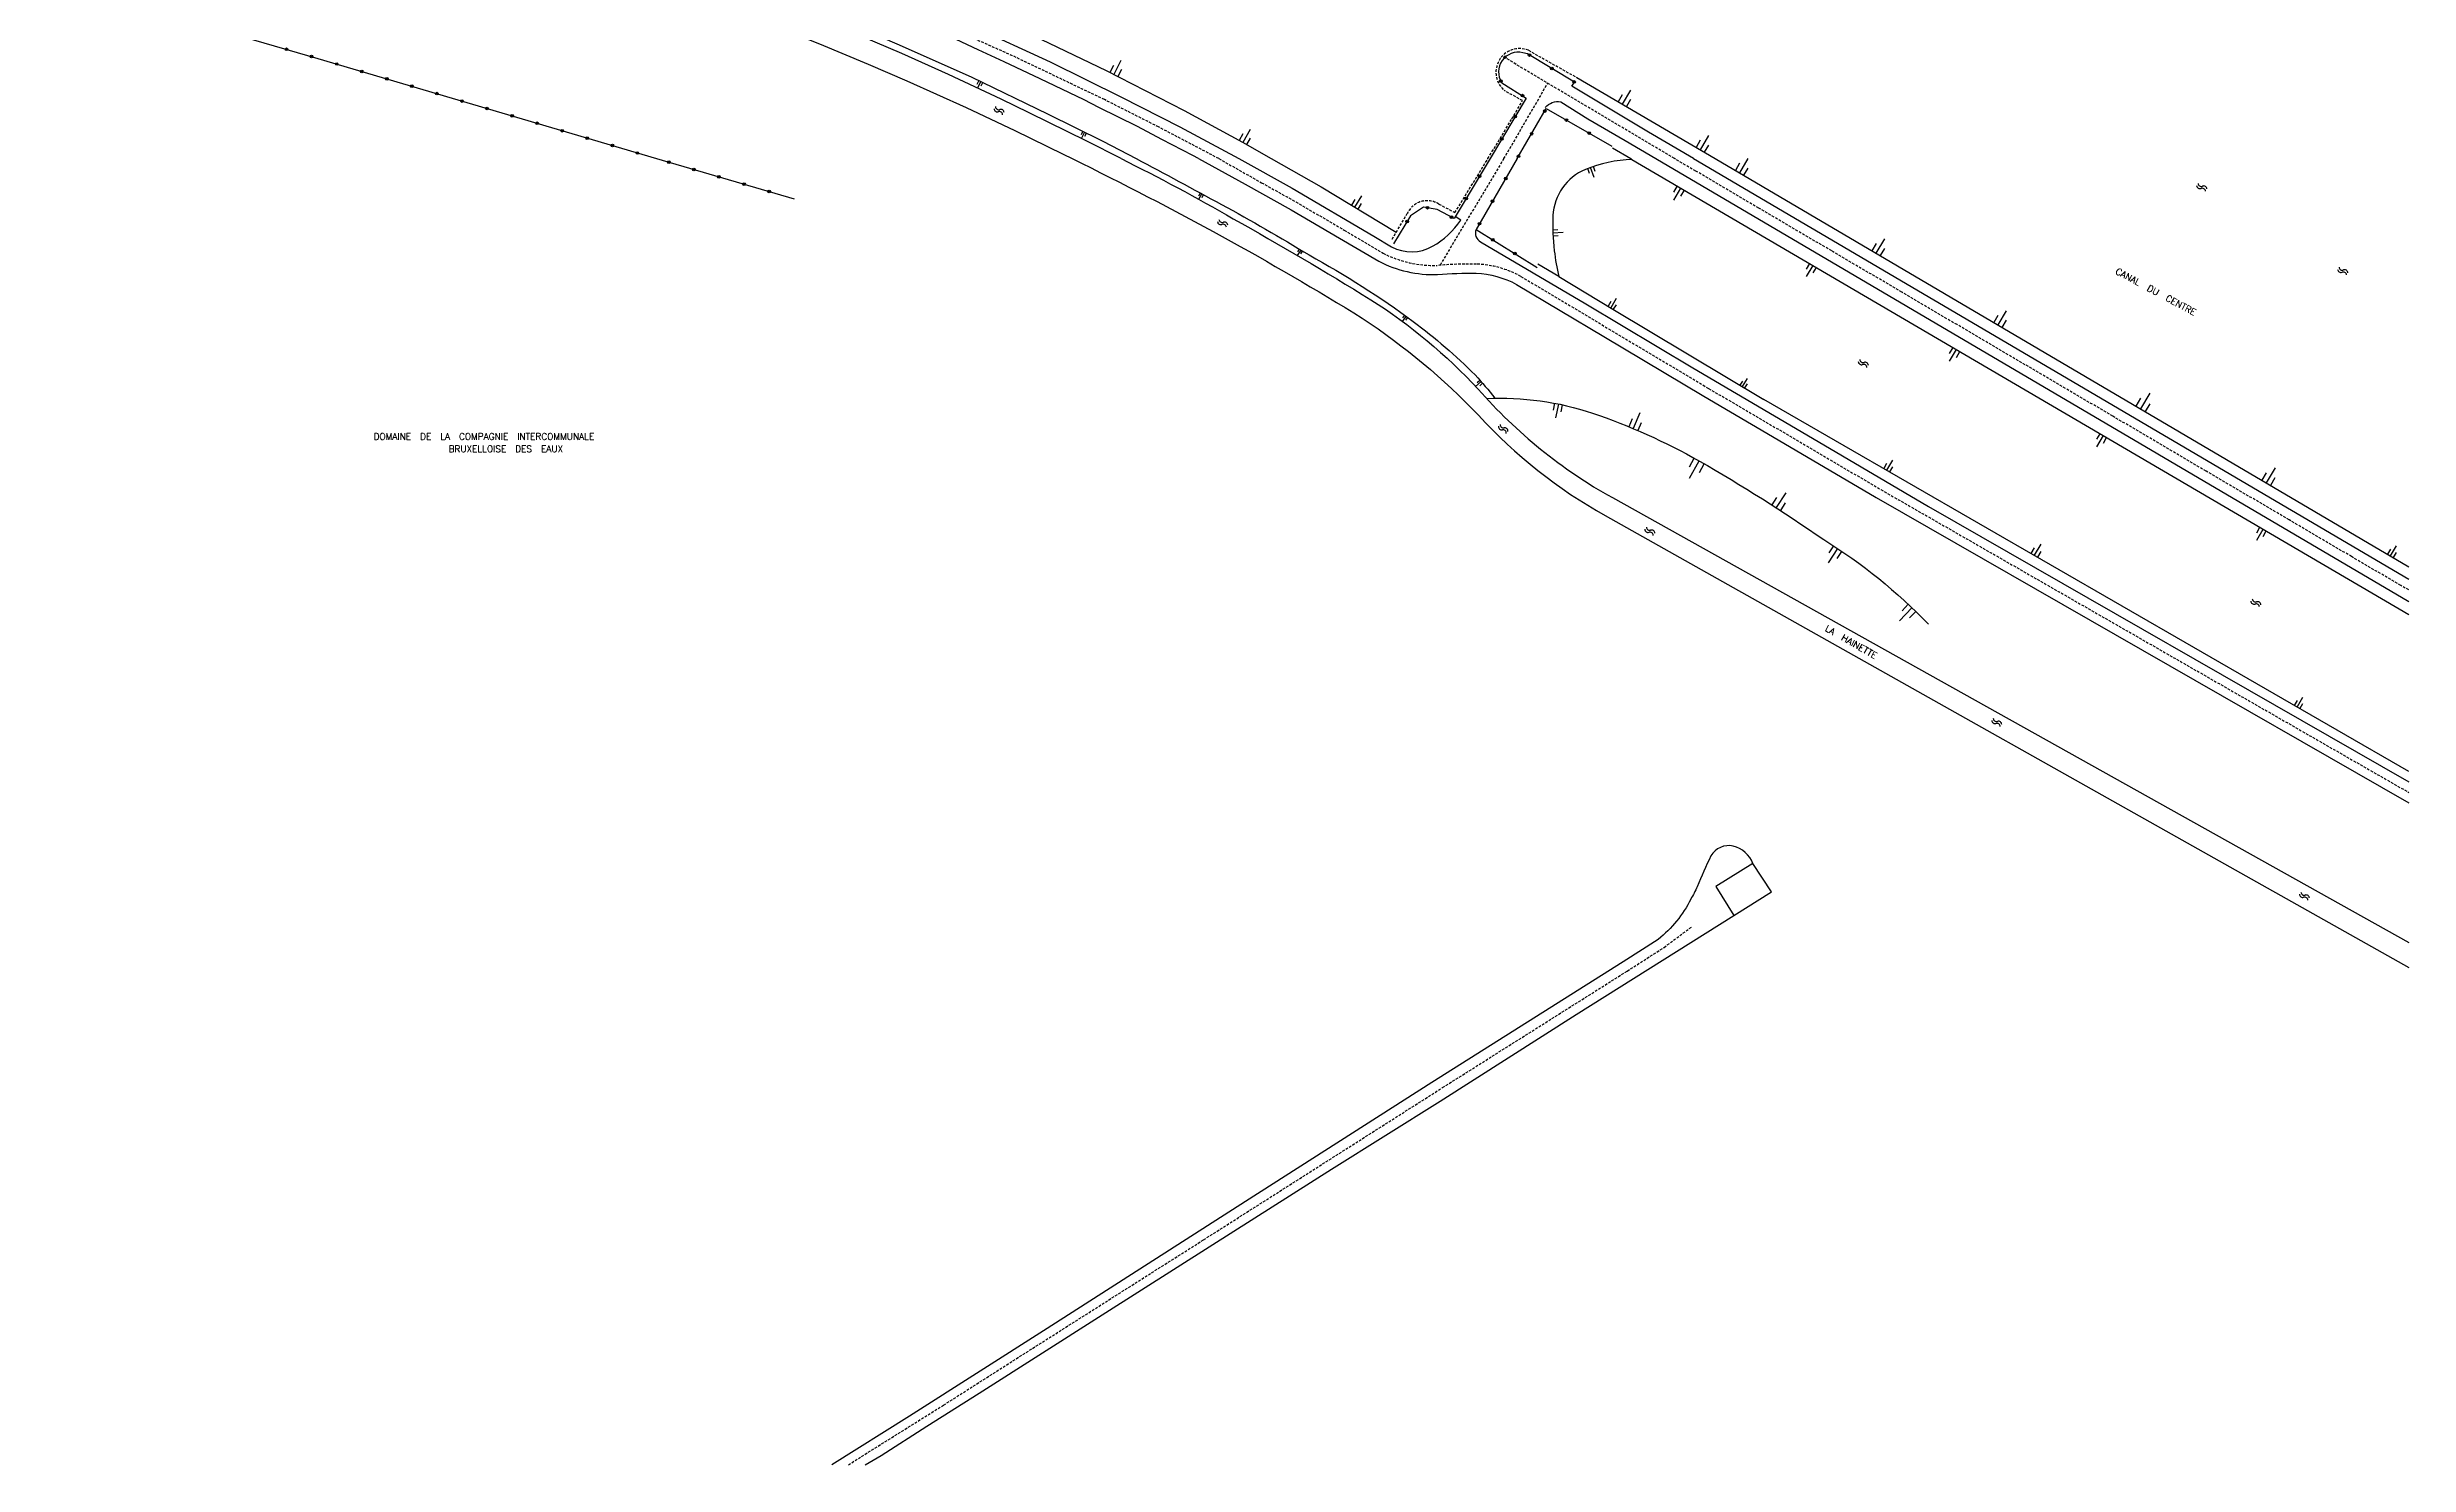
# Model space of a CAD drawing. Header units: millimetres. Extents: x 120999 to 122000, y 130000 to 131001.
# Drawn here: x 121548.2 to 122000, y 130000 to 130271.3 of the extents above; entities that cross this region are included whole.
import ezdxf
from ezdxf.enums import TextEntityAlignment as Align

# ---------------------------------------------------------------- set-up
doc = ezdxf.new("R2010")
doc.units = ezdxf.units.MM
doc.linetypes.add('DASHED', pattern=[0.75, 0.5, -0.25])
doc.layers.get('0').update_dxf_attribs({"linetype": 'CONTINUOUS'})
for name, color, linetype in [('W0001', 6, 'DASHED'), ('W0008', 7, 'CONTINUOUS'), ('W0100', 7, 'CONTINUOUS'), ('W0112', 1, 'DASHED'), ('W0211', 2, 'CONTINUOUS'), ('W0322', 7, 'CONTINUOUS'), ('W0515', 5, 'CONTINUOUS'), ('W0984', 7, 'CONTINUOUS')]:
    doc.layers.add(name, color=color, linetype=linetype)
doc.styles.get("Standard").update_dxf_attribs({"font": 'romans.shx', "width": 0.85})

# ---------------------------------------------------------------- blocks, each defined once
blk = doc.blocks.new('OH01')
at = {"layer": 'W0322', "color": 0}
for radius in [0.25, 0.15]:
    blk.add_circle((0, 0), radius, dxfattribs=at)
blk = doc.blocks.new('TP12')
at = {"layer": 'W0515', "color": 0}
for centre, start, end in [((-0.5, 0.625), 216.8699, 323.1301), ((0.5, -0.125), 36.8699, 143.1301), ((0.5, -0.625), 36.8699, 143.1301), ((-0.5, 0.125), 216.8699, 323.1301)]:
    blk.add_arc(centre, 0.625, start, end, dxfattribs=at)
blk = doc.blocks.new('TP15')
at = {"color": 0}
for p, q in [((-0.29, 0.5), (-0.29, 0)), ((0, 1), (0, 0)), ((0.29, 0.5), (0.29, 0))]:
    blk.add_line(p, q, dxfattribs=at)

msp = doc.modelspace()

# ---------------------------------------------------------------- linework, layer by layer
at = {"layer": 'W0001'}
for points in [[(121772.35, 130250), (121760.84, 130256.06), (121750.49, 130261.29), (121732.89, 130269.69), (121709.07, 130280.29), (121688.77, 130288.63), (121675.04, 130293.86), (121660.58, 130299.01), (121646.36, 130303.83), (121633.58, 130307.95), (121621.31, 130311.64), (121608.6, 130315.19), (121595.78, 130318.56), (121582, 130321.83), (121568.54, 130324.73), (121556.93, 130326.91), (121543.74, 130329.19), (121529.43, 130331.36), (121517.84, 130332.86), (121509.18, 130333.88), (121500, 130334.99)], [(121859.52, 130250), (121827.05, 130269.35)], [(121826.9, 130250), (121835.29, 130264.44)], [(121826.9, 130250), (121814.66, 130229.6)], [(122000, 130167.46), (121998.48, 130168.28), (121989.07, 130173.82), (121977.1, 130180.86), (121961.21, 130190.21), (121943.39, 130200.69), (121926.61, 130210.56), (121913.58, 130218.22), (121903.03, 130224.43), (121889.6, 130232.33), (121875.64, 130240.54), (121863.59, 130247.63), (121859.52, 130250)], [(121701.49, 130000), (121719.7, 130011.43), (121736.72, 130022.28), (121769.45, 130043.07), (121815.17, 130072.2), (121850.48, 130094.5), (121857.55, 130099.04), (121862.81, 130102.97)]]:
    msp.add_lwpolyline(points, dxfattribs=at)
msp.add_lwpolyline([(121772.35, 130250), (121780.51, 130245.39), (121787.08, 130241.73), (121796.36, 130236.31), (121803.78, 130231.89, 0.123681), (121814.11, 130229.55, -0.024117), (121821.64, 130229.82, -0.115954), (121830.16, 130227.46), (121846.91, 130217.44), (121866.03, 130206.02), (121880.25, 130197.69), (121899, 130186.65), (122000, 130128.69)], format="xyb", dxfattribs=at)
at = {"layer": 'W0008'}
for points in [[(121500, 130336.75), (121514.39, 130335.19), (121526.13, 130333.7), (121541.11, 130331.54), (121564.43, 130327.53), (121576.21, 130325.07), (121587.73, 130322.4), (121600.57, 130319.28), (121612.95, 130315.92), (121625.57, 130312.36), (121634.93, 130309.47), (121653.1, 130303.51), (121671.07, 130297.35), (121685.23, 130291.98), (121697.41, 130287.31), (121711.52, 130281.45), (121725.38, 130275.26), (121740.09, 130268.51), (121753.73, 130261.78), (121764.87, 130256.07), (121776.17, 130250)], [(121768.5, 130250), (121767.4, 130250.6), (121761.48, 130253.67), (121756.77, 130256.13), (121749.43, 130259.8), (121746.62, 130261.22), (121738.18, 130265.29), (121731.28, 130268.55), (121726.35, 130270.81), (121722.09, 130272.78)], [(121863.17, 130250), (121854.57, 130255.07), (121839.86, 130263.85), (121840.37, 130264.66)], [(121847.65, 130252.07), (121851.15, 130250)], [(121851.4, 130249.85), (121851.15, 130250)], [(121855.96, 130250), (122000, 130165.26)], [(121863.17, 130250), (122000, 130169.51)], [(121837.4, 130227.41), (121833.37, 130229.82)], [(121704.72, 130000), (121707.77, 130001.81), (121716.5, 130007.42), (121726.53, 130013.72), (121750.05, 130028.69), (121771.21, 130042.15), (121793.94, 130056.56), (121814.72, 130069.6), (121840.75, 130086.17), (121870.9, 130105.16)]]:
    msp.add_lwpolyline(points, dxfattribs=at)
for points in [[(121834.81, 130259.79, -0.262029), (121837.78, 130260.88), (121842.95, 130257.64), (121850.07, 130253.49), (121855.96, 130250)], [(121768.5, 130250), (121777.37, 130245.14), (121786.21, 130240.21), (121795.47, 130234.8), (121802.94, 130230.35, 0.124922), (121814.2, 130227.8, -0.024207), (121821.59, 130228.06, -0.115168), (121829.29, 130225.93), (121846.01, 130215.93), (121865.13, 130204.51), (121879.36, 130196.18), (121898.12, 130185.13), (122000, 130126.67)], [(121776.17, 130250), (121786.38, 130244.37), (121802.04, 130235.17), (121805.39, 130233.11, 0.255986), (121813.25, 130233.22, 0.111083), (121818.66, 130238.2), (121817.57, 130238.89)], [(121821.59, 130236.45, 0.380871), (121822.43, 130234.06), (121842.57, 130222.21), (121863.02, 130209.96), (121887, 130195.87), (121908.13, 130183.43), (122000, 130130.71)], [(121874.54, 130115.11, 0.243378), (121870.77, 130118.42, 0.322571), (121866.49, 130116.54, 0.010625), (121863.87, 130110.65, -0.034613), (121862.64, 130108.26, -0.11052), (121856.4, 130100.57), (121849.73, 130096.24), (121838.51, 130089.17), (121813.12, 130073.17), (121777.49, 130050.42), (121739.51, 130026.08), (121713.16, 130009.32), (121698.3, 130000)]]:
    msp.add_lwpolyline(points, format="xyb", dxfattribs=at)
at = {"layer": 'W0100'}
msp.add_lwpolyline([(121874.54, 130115.11), (121867.43, 130110.67), (121870.9, 130105.16), (121878.06, 130109.64), (121874.54, 130115.11)], dxfattribs=at)
at = {"layer": 'W0112'}
for points in [[(121823.85, 130250), (121828.4, 130257.63), (121830.46, 130261.1), (121827.09, 130262.96, -0.862824), (121831.58, 130270.74), (121840.85, 130265.51)], [(121805.5, 130234.6), (121808.42, 130239.48, -0.457163), (121814.45, 130241.3), (121817.53, 130239.67), (121823.85, 130250)]]:
    msp.add_lwpolyline(points, format="xyb", dxfattribs=at)
at = {"layer": 'W0211'}
msp.add_lwpolyline([(121500, 130328.91), (121511.29, 130327.68), (121529.2, 130325.16), (121544.77, 130322.51), (121554.36, 130320.66), (121561.32, 130319.34), (121578.71, 130315.62), (121591.58, 130312.55), (121599.39, 130310.56), (121616.74, 130305.9), (121638.1, 130299.47), (121649.83, 130295.52), (121663.82, 130290.67), (121678.28, 130285.27), (121687.02, 130281.87), (121701.01, 130276.18), (121711.18, 130271.81), (121725.08, 130265.56), (121739.6, 130258.54), (121750.14, 130253.32), (121756.53, 130250)], dxfattribs=at)
for points in [[(121756.53, 130250, -0.003921), (121772.9, 130241.22, -0.010942), (121789.63, 130231.56, -0.033738), (121809.55, 130218.82, -0.035598), (121821.4, 130208.59, -0.040171)], [(121821.4, 130208.59, -0.025796), (121825.16, 130204.13)], [(121823.58, 130204.07, -0.093345), (121843.83, 130201.3, -0.045547), (121864.29, 130192.12, -0.022472), (121888.08, 130177.08, -0.062567), (121908.1, 130160.89, 0.447338)]]:
    msp.add_lwpolyline(points, format="xyb", dxfattribs=at)
at = {"layer": 'W0322'}
for points in [[(121500, 130286.41), (121540.46, 130286.53), (121600.02, 130269.17), (121664.77, 130250)], [(121829.44, 130250), (121835.01, 130259.58), (121847.53, 130252.4)], [(121664.77, 130250), (121691.13, 130242.3)], [(121824.26, 130250), (121817.36, 130238.55), (121814.14, 130240.26), (121811.54, 130240.73), (121809.04, 130239.02), (121805.76, 130233.72)], [(121829.44, 130250), (121821.59, 130236.45), (121833.25, 130229.18)]]:
    msp.add_lwpolyline(points, dxfattribs=at)
msp.add_lwpolyline([(121840.37, 130264.66), (121831.43, 130270.03), (121830.53, 130270.25, 0.685289), (121826.5, 130264.53), (121831.17, 130261.6), (121824.26, 130250)], format="xyb", dxfattribs=at)
at = {"layer": 'W0515'}
for points in [[(121500, 130339.78), (121509.81, 130338.98), (121519.7, 130337.77), (121537.14, 130335.62), (121554.12, 130332.92), (121566.88, 130330.56), (121580.96, 130327.77), (121595.33, 130324.51), (121606.15, 130321.62), (121621.24, 130317.56), (121638.87, 130312.15), (121655.57, 130306.66), (121669.34, 130301.77), (121687.62, 130294.88), (121705.4, 130287.67), (121724.34, 130279.47), (121735.25, 130274.35), (121750.79, 130266.86), (121765.72, 130259.22), (121776.87, 130253.13), (121782.35, 130250)], [(121500, 130322.31), (121519.95, 130319.69), (121534.13, 130317.58), (121544.15, 130315.91), (121557.86, 130313.38), (121574.06, 130310.08), (121582.22, 130308.29), (121597.99, 130304.49), (121612.13, 130300.76), (121628.09, 130296.07), (121641.05, 130292.07), (121653.76, 130287.83), (121663.69, 130284.29), (121671.96, 130281.3), (121683.53, 130276.91), (121695.96, 130271.94), (121705.26, 130268.08), (121712.68, 130264.91), (121724.01, 130259.76), (121733.35, 130255.38), (121742.55, 130250.87), (121744.28, 130250)], [(121753.66, 130250), (121747.13, 130253.36), (121736.07, 130258.79), (121730.7, 130261.38), (121720.63, 130266.09), (121711.69, 130270.15), (121704.05, 130273.38)], [(121840.85, 130265.51), (121867.34, 130250)], [(121782.35, 130250), (121791.92, 130244.57), (121806.3, 130235.94)], [(121851.4, 130249.85), (122000, 130162.75)], [(121867.34, 130250), (122000, 130171.88)], [(121837.4, 130227.41), (121847.76, 130221.21), (121876.63, 130203.91)], [(122000, 130132.72), (121876.63, 130203.91)]]:
    msp.add_lwpolyline(points, dxfattribs=at)
for points in [[(121744.28, 130250, -0.011446), (121773.03, 130235.09, -0.012427), (121799.81, 130219.45, -0.056312), (121822.04, 130200.88, 0.078936), (121846.28, 130181.67), (122000, 130095.2)], [(121753.66, 130250, -0.015882), (121775.13, 130238.5, -0.010919), (121801.41, 130223, -0.064228), (121821.97, 130205.87, 0.085674), (121847.65, 130185.11), (122000, 130099.98)], [(121851.4, 130249.85, 0.08721), (121842.48, 130247.92, 0.2908), (121836.28, 130239.1, 0.047936), (121836.54, 130232.38, 0.029544), (121837.4, 130227.41, 0.029544)]]:
    msp.add_lwpolyline(points, format="xyb", dxfattribs=at)

# ---------------------------------------------------------------- block references
at = {"layer": 'W0211'}
for p, xscale, yscale, zscale, rotation in [((121752.27, 130266.11), 3.008683218045824, 3.008683218045824, 3.008683218045824, 332.8923521740873), ((121726.82, 130264.72), 1.383157108417739, 1.383157108417739, 1.383157108417739, 154.1697772607397), ((121849.54, 130260.42), 3.140727241706317, 3.140727241706317, 3.140727241706317, 329.6613393835436), ((121746.69, 130255.03), 1.299172744132877, 1.299172744132877, 1.299172744132877, 153.6650687392154), ((121776.95, 130253.08), 2.843845951194061, 2.843845951194061, 2.843845951194061, 330.284291728127), ((121864.45, 130251.69), 3.140727241706317, 3.140727241706317, 3.140727241706317, 329.6613393835436), ((121871.97, 130247.28), 3.16188479178109, 3.16188479178109, 3.16188479178109, 329.5066457906722), ((121843.48, 130248.31), 2.011868785171458, 2.011868785171458, 2.011868785171458, 199.8422534687554), ((121769.14, 130243.27), 1.20686678165505, 1.20686678165505, 1.20686678165505, 151.5591785932566), ((121798.34, 130240.71), 2.491148673798988, 2.491148673798988, 2.491148673798988, 329.0350045017286), ((121860.76, 130244.37), 2.71130186663204, 2.71130186663204, 2.71130186663204, 149.6238769975215), ((121788.08, 130232.49), 1.23900944995695, 1.23900944995695, 1.23900944995695, 148.96813325773), ((121836.25, 130235.75), 2.014247937322559, 2.014247937322559, 2.014247937322559, 272.200997601183), ((121898.07, 130231.9), 3.203446348553727, 3.203446348553727, 3.203446348553727, 329.5066457905442), ((121886.05, 130229.54), 2.467680201197805, 2.467680201197805, 2.467680201197805, 149.6238769975238), ((121847.32, 130221.47), 2.026568138149027, 2.026568138149027, 2.026568138149027, 329.1166294329676), ((121808.21, 130219.81), 1.216351973296075, 1.216351973296075, 1.216351973296075, 144.0948672311812), ((121921.39, 130218.17), 3.156867113298925, 3.156867113298925, 3.156867113298925, 329.5066457904995), ((121913.47, 130213.47), 2.610394779376977, 2.610394779376977, 2.610394779376977, 149.6238769975068), ((121822.56, 130207.31), 1.420795939738508, 1.420795939738508, 1.420795939738508, 131.351514813886), ((121872.5, 130206.39), 1.78484073741566, 1.78484073741566, 1.78484073741566, 329.0749243639024), ((121948.68, 130202.1), 3.500374472486919, 3.500374472486919, 3.500374472486919, 329.5066457905457), ((121837.38, 130203.02), 2.657595238846362, 2.657595238846362, 2.657595238846362, 168.4533442469579), ((121851.64, 130198.32), 3.260404172853769, 3.260404172853768, 3.260404172853768, 337.1682382770749), ((121941.58, 130196.99), 2.485132372542199, 2.485132372542199, 2.485132372542199, 149.6238769975467), ((121864.27, 130192.13), 3.810606301827848, 3.810606301827848, 3.810606301827848, 150.6316767320773), ((121900.11, 130190.37), 2.243711580295837, 2.243711580295837, 2.243711580295837, 330.0099558779049), ((121972.71, 130187.95), 3.352070638908719, 3.352070638908719, 3.352070638908719, 329.5066457905517), ((121878.96, 130183.2), 3.397258915573807, 3.397258915573807, 3.397258915573807, 327.1427087615805), ((121972.14, 130179.08), 2.408848003434734, 2.408848003434734, 2.408848003434734, 149.6238769976984), ((121890.78, 130175.35), 3.244768411022493, 3.244768411022493, 3.244768411022493, 146.4136694203116), ((121928.35, 130174.07), 2.473927413621121, 2.473927413621121, 2.473927413621121, 330.0099558779866), ((121996.47, 130173.96), 2.247194146639311, 2.247194146639311, 2.247194146639311, 329.5066457907453), ((121904.96, 130164.02), 3.411061854485387, 3.411061854485387, 3.411061854485387, 136.3358143450016), ((121978.63, 130145.05), 2.095529750451276, 2.095529750451276, 2.095529750451276, 330.0099558778965)]:
    msp.add_blockref('TP15', p, dxfattribs=dict(at, xscale=xscale, yscale=yscale, zscale=zscale, rotation=rotation))
at = {"layer": 'W0322'}
for p, rotation in [((121594, 130270.93), 343.7531038305326), ((121598.8, 130269.53), 343.7531038305326), ((121603.6, 130268.11), 343.506772355706), ((121827.11, 130269.4), 222.0626137508409), ((121831.77, 130269.82), 149.0029345057791), ((121608.39, 130266.69), 343.506772355706), ((121613.19, 130265.27), 343.506772355706), ((121617.98, 130263.85), 343.506772355706), ((121826.32, 130264.83), 298.4014098328593), ((121836.06, 130267.25), 149.0029345057791), ((121840.34, 130264.67), 149.0029345057791), ((121622.78, 130262.44), 343.506772355706), ((121627.57, 130261.02), 343.506772355706), ((121632.36, 130259.6), 343.506772355706), ((121830.44, 130262.06), 327.8593166488413), ((121834.72, 130259.1), 59.85683949382821), ((121637.16, 130258.18), 343.506772355706), ((121641.95, 130256.76), 343.506772355706), ((121646.75, 130255.34), 343.506772355706), ((121829.05, 130258.04), 239.221435218342), ((121832.21, 130254.77), 59.85683949382821), ((121838.85, 130257.38), 330.1591672690764), ((121843.19, 130254.89), 330.1591672690764), ((121651.54, 130253.92), 343.506772355706), ((121656.34, 130252.5), 343.506772355706), ((121661.13, 130251.08), 343.506772355706), ((121826.5, 130253.75), 239.221435218342), ((121829.7, 130250.45), 59.85683949382821), ((121667.13, 130249.31), 343.7037128236651), ((121671.93, 130247.91), 343.7037128236651), ((121676.73, 130246.5), 343.7037128236651), ((121822.24, 130246.64), 238.9280905615721), ((121827.24, 130246.2), 239.9103237073249), ((121681.53, 130245.1), 343.7037128236651), ((121686.33, 130243.7), 343.7037128236651), ((121819.66, 130242.35), 238.9280905615721), ((121824.73, 130241.87), 239.9103237073249), ((121808.39, 130237.97), 238.2682590426416), ((121812.26, 130240.6), 169.8078747883482), ((121816.87, 130238.81), 152.0035702999687), ((121822.23, 130237.55), 239.9103237073249), ((121824.76, 130234.47), 328.0250641967701), ((121829, 130231.83), 328.0250641967701)]:
    msp.add_blockref('OH01', p, dxfattribs=dict(at, rotation=rotation))
at = {"layer": 'W0515'}
for p, rotation in [((121730.32, 130259.18), 325.235713032663), ((121960.4, 130244.51), 327.9830014018497), ((121773.09, 130237.61), 327.5604587756119), ((121987.37, 130228.47), 327.9830014018497), ((121895.65, 130210.79), 325.4832933564495), ((121826.77, 130198.27), 317.5977770363002), ((121854.81, 130178.68), 324.0532784566858), ((121970.75, 130164.96), 325.4832933564495), ((121921.18, 130142.09), 324.0532784566858), ((121980.04, 130108.83), 324.0532784566858)]:
    msp.add_blockref('TP12', p, dxfattribs=dict(at, rotation=rotation))

# ---------------------------------------------------------------- texts
at = {"layer": 'W0984'}
for s, rotation, p in [('CANAL  DU  CENTRE', 331.7276, (121951.62, 130224.53)), ('LA  HAINETTE', 330.2176, (121893.33, 130157.49))]:
    msp.add_text(s, height=1.25, rotation=rotation, dxfattribs=at).set_placement(p, align=Align.MIDDLE)
for s, p in [('DOMAINE  DE  LA  COMPAGNIE  INTERCOMMUNALE', (121631.77, 130196.83)), ('         BRUXELLOISE  DES  EAUX', (121631.77, 130194.45))]:
    msp.add_text(s, height=1.25, dxfattribs=at).set_placement(p, align=Align.MIDDLE)

doc.saveas('drawing.dxf')
